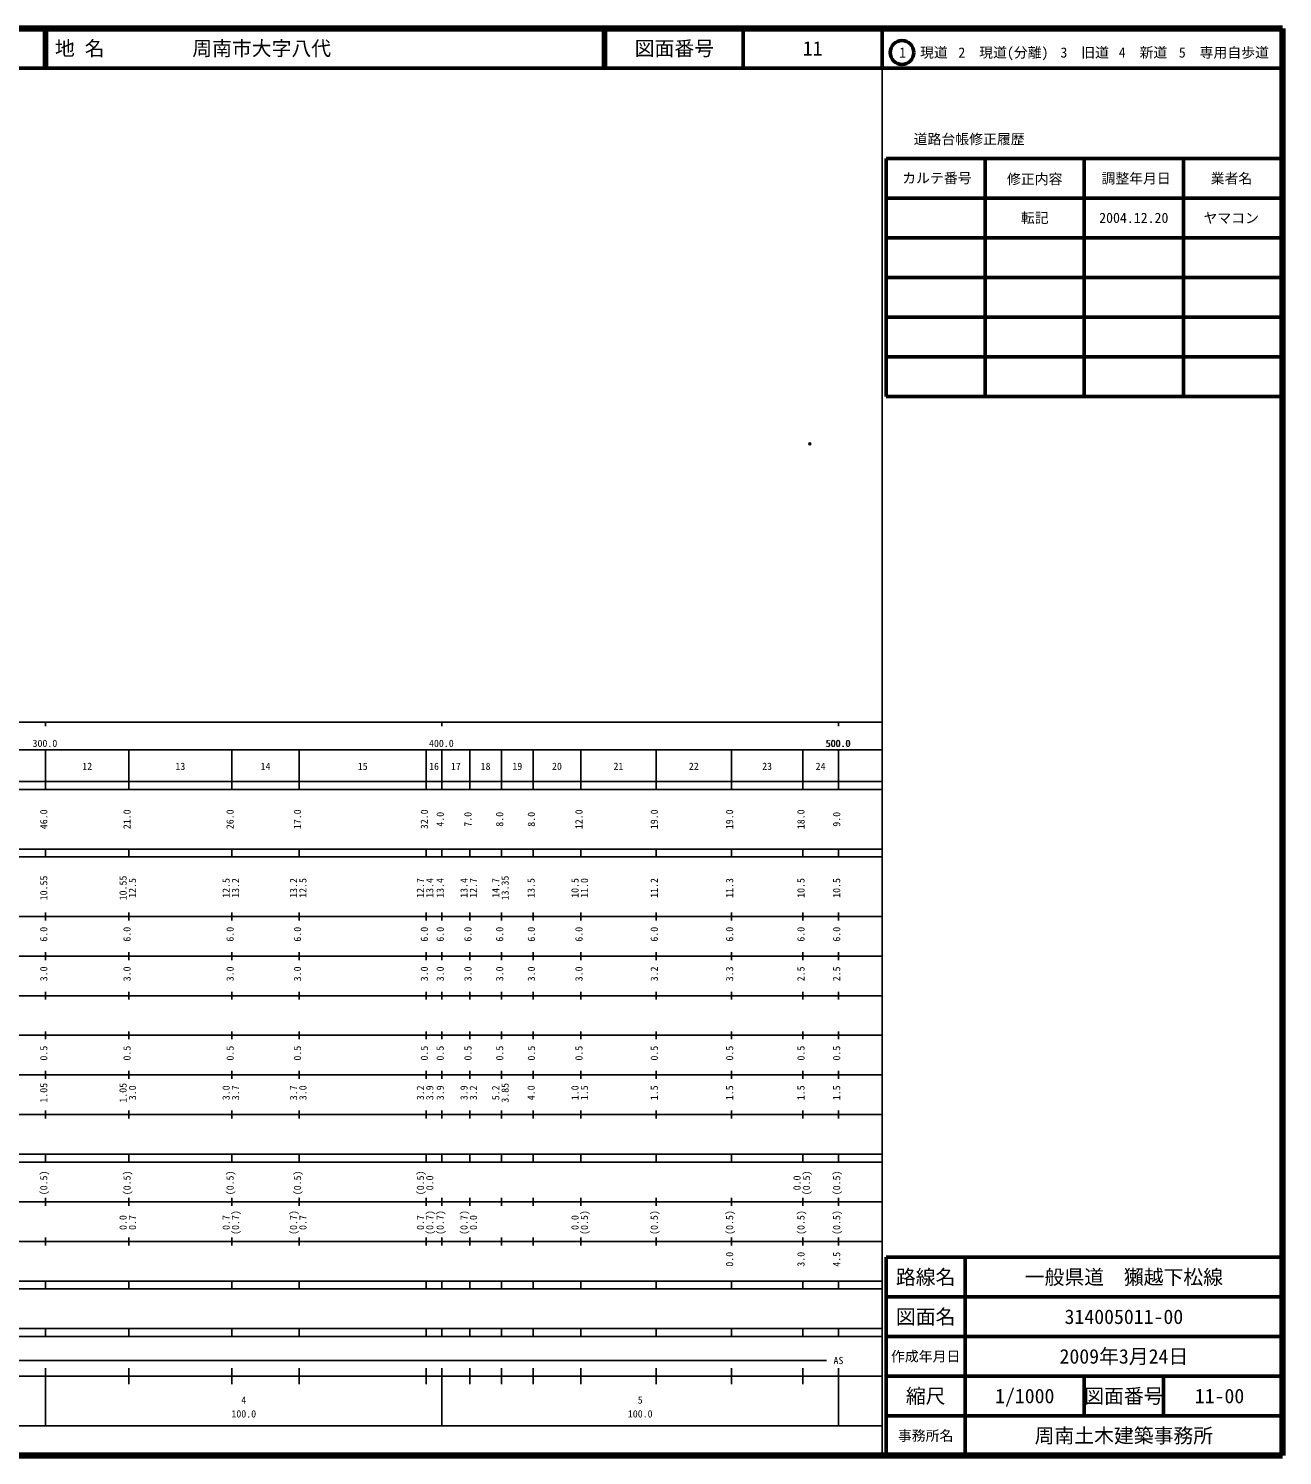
# Model space of a CAD drawing. Units: millimetres on the paper. Extents: x 40 to 680, y 20 to 380.
# Drawn here: x 363.7 to 680, y 20 to 380 of the extents above; entities that cross this region are included whole.
import ezdxf
from ezdxf.enums import TextEntityAlignment as Align

# ---------------------------------------------------------------- set-up
doc = ezdxf.new("R2010")
doc.units = ezdxf.units.MM
doc.header["$PDMODE"] = 32
doc.header["$PDSIZE"] = 0.5
doc.layers.add('M-OTRS', color=6, linetype='Continuous')
doc.layers.add('M-TTL-TXT', color=7, linetype='Continuous')
for name, color, linetype, lineweight in [('M-TTL', 2, 'Continuous', 140), ('M-TTL-BAND', 7, 'Continuous', 25), ('M-TTL-FRAM', 2, 'Continuous', 50), ('M-TTL-LINE', 7, 'Continuous', 50)]:
    doc.layers.add(name, color=color, linetype=linetype, lineweight=lineweight)
doc.styles.add('ＭＳ ゴシック', font='')
doc.styles.get('ＭＳ ゴシック').set_extended_font_data('MS Gothic')

msp = doc.modelspace()

# ---------------------------------------------------------------- linework, layer by layer
at = {"layer": 'M-OTRS'}
msp.add_point((560.759, 275.197), dxfattribs=at)
at = {"layer": 'M-TTL'}
for p, q in [((680, 380), (40, 380)), ((680, 20), (680, 380)), ((40, 20), (680, 20))]:
    msp.add_line(p, q, dxfattribs=at)
at = {"layer": 'M-TTL-BAND'}
for p, q in [((579, 20), (579, 370)), ((40, 205), (579, 205)), ((368, 205), (368, 204)), ((468, 205), (468, 204)), ((568, 205), (568, 204)), ((68, 198), (579, 198)), ((368, 188), (368, 198)), ((389, 188), (389, 198)), ((415, 188), (415, 198)), ((432, 188), (432, 198)), ((464, 188), (464, 198)), ((468, 188), (468, 198)), ((475, 188), (475, 198)), ((483, 188), (483, 198)), ((491, 188), (491, 198)), ((503, 188), (503, 198)), ((522, 188), (522, 198)), ((541, 188), (541, 198)), ((559, 188), (559, 198)), ((568, 188), (568, 198)), ((40, 190), (579, 190)), ((40, 188), (579, 188)), ((40, 173), (579, 173)), ((368, 171), (368, 173)), ((389, 171), (389, 173)), ((415, 171), (415, 173)), ((432, 171), (432, 173)), ((464, 171), (464, 173)), ((468, 171), (468, 173)), ((475, 171), (475, 173)), ((483, 171), (483, 173)), ((491, 171), (491, 173)), ((503, 171), (503, 173)), ((522, 171), (522, 173)), ((541, 171), (541, 173)), ((559, 171), (559, 173)), ((568, 171), (568, 173)), ((40, 171), (579, 171)), ((40, 156), (579, 156)), ((368, 155), (368, 157)), ((389, 155), (389, 157)), ((415, 155), (415, 157)), ((432, 155), (432, 157)), ((464, 155), (464, 157)), ((468, 155), (468, 157)), ((475, 155), (475, 157)), ((483, 155), (483, 157)), ((491, 155), (491, 157)), ((503, 155), (503, 157)), ((522, 155), (522, 157)), ((541, 155), (541, 157)), ((559, 155), (559, 157)), ((568, 155), (568, 157)), ((46, 146), (579, 146)), ((368, 145), (368, 147)), ((389, 145), (389, 147)), ((415, 145), (415, 147)), ((432, 145), (432, 147)), ((464, 145), (464, 147)), ((468, 145), (468, 147)), ((475, 145), (475, 147)), ((483, 145), (483, 147)), ((491, 145), (491, 147)), ((503, 145), (503, 147)), ((522, 145), (522, 147)), ((541, 145), (541, 147)), ((559, 145), (559, 147)), ((568, 145), (568, 147)), ((368, 135), (368, 137)), ((389, 135), (389, 137)), ((415, 135), (415, 137)), ((432, 135), (432, 137)), ((464, 135), (464, 137)), ((468, 135), (468, 137)), ((475, 135), (475, 137)), ((483, 135), (483, 137)), ((491, 135), (491, 137)), ((503, 135), (503, 137)), ((522, 135), (522, 137)), ((541, 135), (541, 137)), ((559, 135), (559, 137)), ((568, 135), (568, 137)), ((52, 136), (579, 136)), ((46, 126), (579, 126)), ((368, 125), (368, 127)), ((389, 125), (389, 127)), ((415, 125), (415, 127)), ((432, 125), (432, 127)), ((464, 125), (464, 127)), ((468, 125), (468, 127)), ((475, 125), (475, 127)), ((483, 125), (483, 127)), ((491, 125), (491, 127)), ((503, 125), (503, 127)), ((522, 125), (522, 127)), ((541, 125), (541, 127)), ((559, 125), (559, 127)), ((568, 125), (568, 127)), ((52, 116), (579, 116)), ((368, 115), (368, 117)), ((389, 115), (389, 117)), ((415, 115), (415, 117)), ((432, 115), (432, 117)), ((464, 115), (464, 117)), ((468, 115), (468, 117)), ((475, 115), (475, 117)), ((483, 115), (483, 117)), ((491, 115), (491, 117)), ((503, 115), (503, 117)), ((522, 115), (522, 117)), ((541, 115), (541, 117)), ((559, 115), (559, 117)), ((568, 115), (568, 117)), ((46, 106), (579, 106)), ((368, 105), (368, 107)), ((389, 105), (389, 107)), ((415, 105), (415, 107)), ((432, 105), (432, 107)), ((464, 105), (464, 107)), ((468, 105), (468, 107)), ((475, 105), (475, 107)), ((483, 105), (483, 107)), ((491, 105), (491, 107)), ((503, 105), (503, 107)), ((522, 105), (522, 107)), ((541, 105), (541, 107)), ((559, 105), (559, 107)), ((568, 105), (568, 107)), ((40, 96), (579, 96)), ((40, 94), (579, 94)), ((368, 94), (368, 96)), ((389, 94), (389, 96)), ((415, 94), (415, 96)), ((432, 94), (432, 96)), ((464, 94), (464, 96)), ((468, 94), (468, 96)), ((475, 94), (475, 96)), ((483, 94), (483, 96)), ((491, 94), (491, 96)), ((503, 94), (503, 96)), ((522, 94), (522, 96)), ((541, 94), (541, 96)), ((559, 94), (559, 96)), ((568, 94), (568, 96)), ((49, 84), (579, 84)), ((368, 83), (368, 85)), ((389, 83), (389, 85)), ((415, 83), (415, 85)), ((432, 83), (432, 85)), ((464, 83), (464, 85)), ((468, 83), (468, 85)), ((475, 83), (475, 85)), ((483, 83), (483, 85)), ((491, 83), (491, 85)), ((503, 83), (503, 85)), ((522, 83), (522, 85)), ((541, 83), (541, 85)), ((559, 83), (559, 85)), ((568, 83), (568, 85)), ((40, 74), (579, 74)), ((368, 73), (368, 75)), ((389, 73), (389, 75)), ((415, 73), (415, 75)), ((432, 73), (432, 75)), ((464, 73), (464, 75)), ((468, 73), (468, 75)), ((475, 73), (475, 75)), ((483, 73), (483, 75)), ((491, 73), (491, 75)), ((503, 73), (503, 75)), ((522, 73), (522, 75)), ((541, 73), (541, 75)), ((559, 73), (559, 75)), ((568, 73), (568, 75)), ((40, 64), (579, 64)), ((40, 62), (579, 62)), ((368, 62), (368, 64)), ((389, 62), (389, 64)), ((415, 62), (415, 64)), ((432, 62), (432, 64)), ((464, 62), (464, 64)), ((468, 62), (468, 64)), ((475, 62), (475, 64)), ((483, 62), (483, 64)), ((491, 62), (491, 64)), ((503, 62), (503, 64)), ((522, 62), (522, 64)), ((541, 62), (541, 64)), ((559, 62), (559, 64)), ((568, 62), (568, 64)), ((40, 52), (579, 52)), ((368, 50), (368, 52)), ((389, 50), (389, 52)), ((415, 50), (415, 52)), ((432, 50), (432, 52)), ((464, 50), (464, 52)), ((468, 50), (468, 52)), ((475, 50), (475, 52)), ((483, 50), (483, 52)), ((491, 50), (491, 52)), ((503, 50), (503, 52)), ((522, 50), (522, 52)), ((541, 50), (541, 52)), ((559, 50), (559, 52)), ((568, 50), (568, 52)), ((40, 50), (579, 50)), ((71, 44), (565, 44)), ((40, 40), (579, 40)), ((368, 27.5), (368, 42)), ((389, 38), (389, 42)), ((415, 38), (415, 42)), ((432, 38), (432, 42)), ((464, 38), (464, 42)), ((468, 27.5), (468, 42)), ((475, 38), (475, 42)), ((483, 38), (483, 42)), ((491, 38), (491, 42)), ((503, 38), (503, 42)), ((522, 38), (522, 42)), ((541, 38), (541, 42)), ((559, 38), (559, 42)), ((568, 27.5), (568, 42)), ((68, 27.5), (579, 27.5))]:
    msp.add_line(p, q, dxfattribs=at)
at = {"layer": 'M-TTL-FRAM'}
for p, q in [((580, 347.197), (580, 287.197)), ((580, 347.197), (680, 347.197)), ((580, 287.197), (680, 287.197)), ((680, 70), (580, 70)), ((580, 70), (580, 20))]:
    msp.add_line(p, q, dxfattribs=at)
at = {"layer": 'M-TTL-LINE'}
for p, q in [((367.75, 380), (367.75, 370)), ((368.25, 380), (368.25, 370)), ((508.747, 380), (508.747, 370)), ((509.247, 380), (509.247, 370)), ((543.997, 380), (543.997, 370)), ((579, 380), (579, 370)), ((40, 370), (680, 370)), ((605, 347.197), (605, 287.197)), ((630, 347.197), (630, 287.197)), ((655, 347.197), (655, 287.197)), ((580, 337.197), (680, 337.197)), ((580, 327.197), (680, 327.197)), ((580, 317.197), (680, 317.197)), ((580, 307.197), (680, 307.197)), ((580, 297.197), (680, 297.197)), ((600, 70), (600, 20)), ((680, 60), (580, 60)), ((680, 50), (580, 50)), ((680, 40), (580, 40)), ((630, 40), (630, 30)), ((650, 40), (650, 30)), ((680, 30), (580, 30))]:
    msp.add_line(p, q, dxfattribs=at)
msp.add_circle((584.031, 373.958), 3, dxfattribs=at)

# ---------------------------------------------------------------- texts
at = {"layer": 'M-TTL-BAND', "style": 'ＭＳ ゴシック'}
for s, p in [('300.0', (367.844, 198.195)), ('400.0', (467.844, 198.195)), ('500.0', (567.844, 198.195)), ('500.0', (568, 198.195)), ('12', (378.5, 192.405)), ('13', (402, 192.405)), ('14', (423.5, 192.405)), ('15', (448, 192.405)), ('16', (466, 192.405)), ('17', (471.5, 192.405)), ('18', (479, 192.405)), ('19', (487, 192.405)), ('20', (497, 192.405)), ('21', (512.5, 192.405)), ('22', (531.5, 192.405)), ('23', (550, 192.405)), ('24', (563.5, 192.405)), ('AS', (568, 42.5)), ('4', (418, 32.523)), ('5', (518, 32.523)), ('100.0', (418, 29.033)), ('100.0', (518, 29.033))]:
    msp.add_text(s, height=1.833, dxfattribs=at).set_placement(p, align=Align.BOTTOM_CENTER)
for s, p in [('46.0', (369, 180.5)), ('21.0', (390, 180.5)), ('26.0', (416, 180.5)), ('17.0', (433, 180.5)), ('32.0', (465, 180.5)), ('4.0', (469, 180.5)), ('7.0', (476, 180.5)), ('8.0', (484, 180.5)), ('8.0', (492, 180.5)), ('12.0', (504, 180.5)), ('19.0', (523, 180.5)), ('19.0', (542, 180.5)), ('18.0', (560, 180.5)), ('9.0', (569, 180.5)), ('10.55', (369, 163.174)), ('10.55', (389, 163.174)), ('13.35', (485.37, 163.174)), ('12.5', (391.37, 163.174)), ('12.5', (415, 163.174)), ('13.2', (417.37, 163.174)), ('13.2', (432, 163.174)), ('12.5', (434.37, 163.174)), ('12.7', (464, 163.174)), ('13.4', (466.37, 163.174)), ('13.4', (469, 163.174)), ('13.4', (475, 163.174)), ('12.7', (477.37, 163.174)), ('14.7', (483, 163.174)), ('13.5', (491.933, 163.174)), ('10.5', (503, 163.174)), ('11.0', (505.37, 163.174)), ('11.2', (523, 163.174)), ('11.3', (542, 163.174)), ('10.5', (560, 163.174)), ('10.5', (569, 163.174)), ('6.0', (369, 151.5)), ('6.0', (390, 151.5)), ('6.0', (416, 151.5)), ('6.0', (433, 151.5)), ('6.0', (465, 151.5)), ('6.0', (469, 151.5)), ('6.0', (476, 151.5)), ('6.0', (484, 151.5)), ('6.0', (492, 151.5)), ('6.0', (504, 151.5)), ('6.0', (523, 151.5)), ('6.0', (542, 151.5)), ('6.0', (560, 151.5)), ('6.0', (569, 151.5)), ('3.0', (369, 141.5)), ('3.0', (390, 141.5)), ('3.0', (416, 141.5)), ('3.0', (433, 141.5)), ('3.0', (465, 141.5)), ('3.0', (469, 141.5)), ('3.0', (476, 141.5)), ('3.0', (484, 141.5)), ('3.0', (492, 141.5)), ('3.0', (504, 141.5)), ('3.2', (523, 141.5)), ('3.3', (542, 141.5)), ('2.5', (560, 141.5)), ('2.5', (569, 141.5)), ('0.5', (369, 121.5)), ('0.5', (390, 121.5)), ('0.5', (416, 121.5)), ('0.5', (433, 121.5)), ('0.5', (465, 121.5)), ('0.5', (469, 121.5)), ('0.5', (476, 121.5)), ('0.5', (484, 121.5)), ('0.5', (492, 121.5)), ('0.5', (504, 121.5)), ('0.5', (523, 121.5)), ('0.5', (542, 121.5)), ('0.5', (560, 121.5)), ('0.5', (569, 121.5)), ('1.05', (369, 111.5)), ('1.05', (389, 111.5)), ('3.0', (391.37, 111.5)), ('3.0', (415, 111.5)), ('3.7', (417.37, 111.5)), ('3.7', (432, 111.5)), ('3.0', (434.37, 111.5)), ('3.2', (464, 111.5)), ('3.9', (466.37, 111.5)), ('3.9', (469, 111.5)), ('3.9', (475, 111.5)), ('3.2', (477.37, 111.5)), ('5.2', (483, 111.5)), ('3.85', (485.37, 111.5)), ('4.0', (491.933, 111.5)), ('1.0', (503, 111.5)), ('1.5', (505.37, 111.5)), ('1.5', (523, 111.5)), ('1.5', (542, 111.5)), ('1.5', (560, 111.5)), ('1.5', (569, 111.5)), ('(0.5)', (369, 88.764)), ('(0.5)', (390, 88.764)), ('(0.5)', (416, 88.764)), ('(0.5)', (433, 88.764)), ('(0.5)', (464, 88.764)), ('0.0', (466.37, 88.764)), ('0.0', (559, 88.764)), ('(0.5)', (561.37, 88.764)), ('(0.5)', (569, 88.764)), ('0.0', (389, 78.764)), ('0.7', (391.37, 78.764)), ('0.7', (415, 78.764)), ('(0.7)', (417.37, 78.764)), ('(0.7)', (432, 78.764)), ('0.7', (434.37, 78.764)), ('0.7', (464, 78.764)), ('(0.7)', (466.37, 78.764)), ('(0.7)', (469, 78.764)), ('(0.7)', (475, 78.764)), ('0.0', (477.37, 78.764)), ('0.0', (503, 78.764)), ('(0.5)', (505.37, 78.764)), ('(0.5)', (523, 78.764)), ('(0.5)', (542, 78.764)), ('(0.5)', (560, 78.764)), ('(0.5)', (569, 78.764)), ('0.0', (542, 69.5)), ('3.0', (560, 69.5)), ('4.5', (569, 69.5))]:
    msp.add_text(s, height=1.833, rotation=90, dxfattribs=at).set_placement(p, align=Align.BOTTOM_CENTER)
at = {"layer": 'M-TTL-TXT', "style": 'ＭＳ ゴシック'}
for s, p in [('地 名', (370.38, 375)), ('周南市大字八代', (405.024, 375))]:
    msp.add_text(s, height=3.666, dxfattribs=at).set_placement(p, align=Align.MIDDLE_LEFT)
for s, height, p in [('図面番号', 3.666, (526.622, 375)), ('11', 3.666, (561.497, 375)), ('1\u3000現道', 2.566, (589.448, 373.958)), ('2\u3000現道(分離)', 2.566, (609.619, 373.958)), ('3\u3000旧道', 2.566, (630.121, 373.958)), ('4\u3000新道', 2.566, (644.824, 373.958)), ('5\u3000専用自歩道', 2.566, (665.228, 373.958)), ('道路台帳修正履歴', 2.566, (600.968, 352.113)), ('カルテ番号', 2.566, (592.839, 342.277)), ('修正内容', 2.566, (617.509, 342.023)), ('調整年月日', 2.566, (643.089, 342.197)), ('業者名', 2.566, (667.134, 342.197)), ('転記', 2.566, (617.5, 332.245)), ('2004.12.20', 2.566, (642.5, 332.245)), ('ヤマコン', 2.566, (667.077, 332.189)), ('路線名', 3.666, (590, 65)), ('路線名', 3.666, (590, 65)), ('一般県道\u3000獺越下松線', 3.666, (640, 65)), ('図面名', 3.666, (590, 55)), ('図面名', 3.666, (590, 55)), ('314005011-00', 3.666, (640, 55)), ('2009年3月24日', 3.666, (640, 45)), ('作成年月日', 2.566, (590, 45)), ('作成年月日', 2.566, (590, 45)), ('縮尺', 3.666, (590, 35)), ('縮尺', 3.666, (590, 35)), ('1/1000', 3.666, (615, 35)), ('図面番号', 3.666, (640, 35)), ('図面番号', 3.666, (640, 35)), ('11-00', 3.666, (664.125, 35)), ('事務所名', 2.566, (590, 25)), ('事務所名', 2.566, (590, 25)), ('周南土木建築事務所', 3.666, (640, 25))]:
    msp.add_text(s, height=height, dxfattribs=at).set_placement(p, align=Align.MIDDLE_CENTER)

doc.saveas('drawing.dxf')
